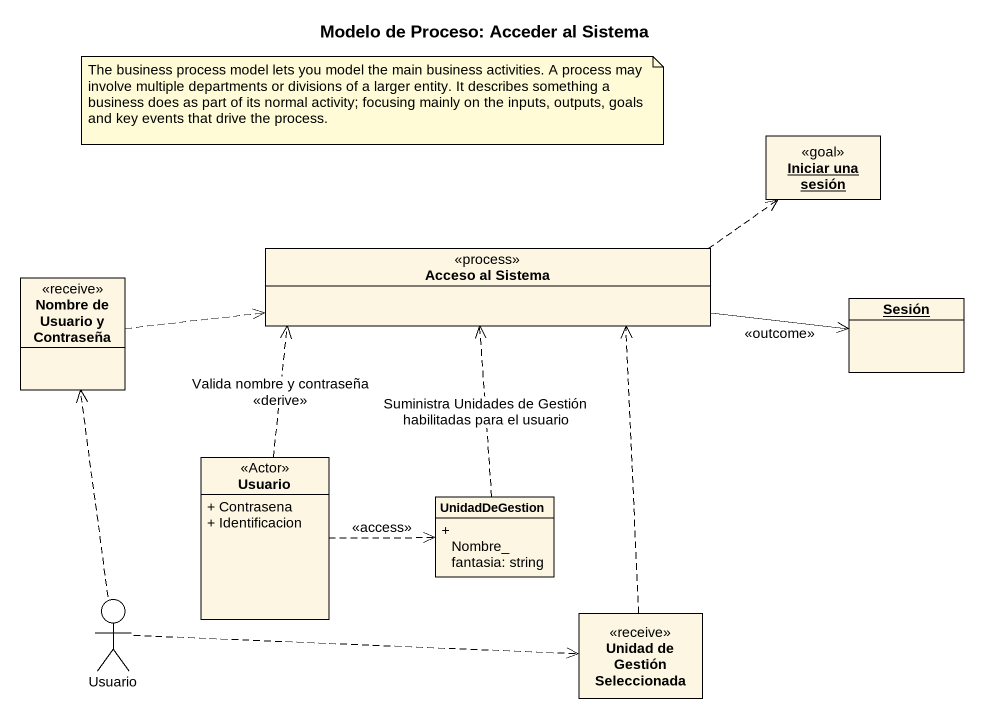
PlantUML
@startuml
title Modelo de Proceso: Acceder al Sistema
allowmixing
hide circle
hide empty members
skinparam classAttributeIconSize 0
object "Iniciar una sesión" as Iniciar_una_sesión <<goal>>
class "Nombre de Usuario y Contraseña" as Nombre_de_Usuario_y <<receive>>
class "Acceso al Sistema" as Acceso_al_Sistema <<process>>
object Sesión
class Usuario <<Actor>> {
  + Contrasena
  + Identificacion
}
class UnidadDeGestion {
  + Nombre_fantasia: string
}
actor "Usuario" as Usuario_2
class "Unidad de Gestión Seleccionada" as Unidad_de_Gestión <<receive>>
Nombre_de_Usuario_y .right.> Acceso_al_Sistema
Acceso_al_Sistema .right.> Iniciar_una_sesión
Acceso_al_Sistema -right-> Sesión : <<outcome>>
Acceso_al_Sistema -right-> Sesión
Usuario .up.> Acceso_al_Sistema : Valida nombre y contraseña\n<<derive>>
Usuario .right.> UnidadDeGestion : <<access>>
UnidadDeGestion .up.> Acceso_al_Sistema : Suministra Unidades de Gestión habilitadas para el usuario
Usuario_2 .up.> Nombre_de_Usuario_y
Usuario_2 .right.> Unidad_de_Gestión
Unidad_de_Gestión .up.> Acceso_al_Sistema
note as N1
  The business process model lets you model the main business activities. A process may involve multiple departments or divisions of a larger entity. It describes something a business does as part of its normal activity; focusing mainly on the inputs, outputs, goals and key events that drive the process.
end note
@enduml
